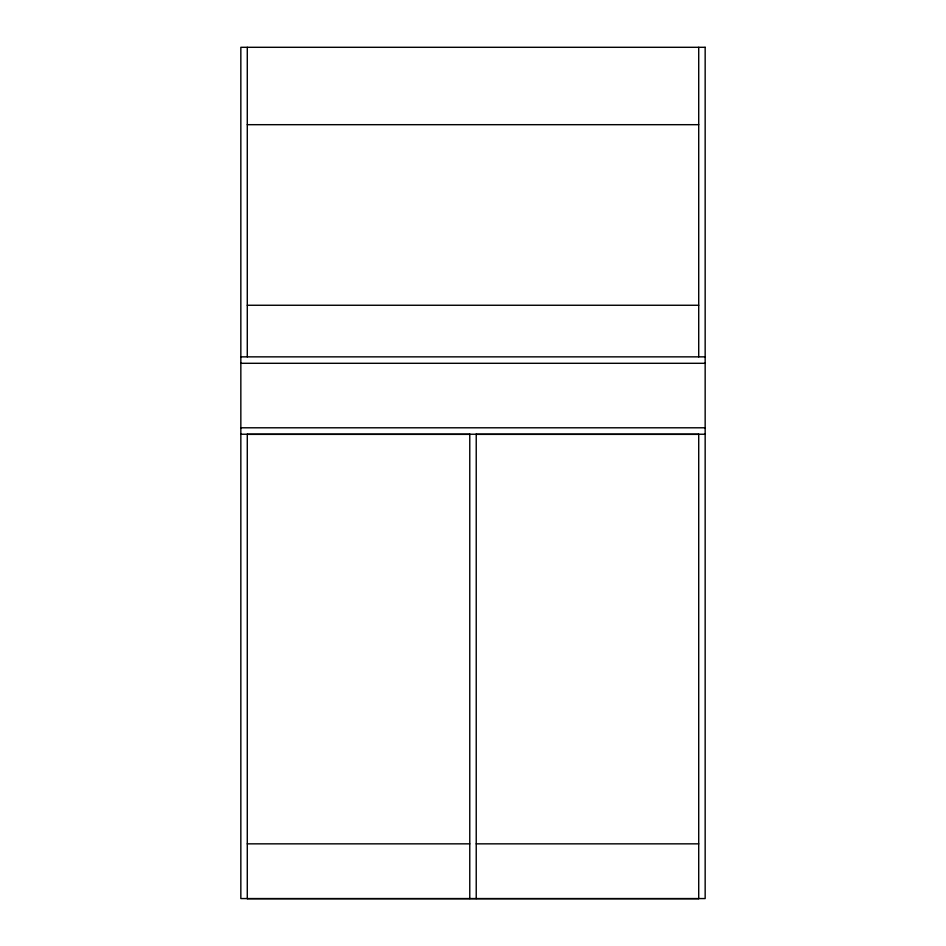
<?xml version="1.0" encoding="UTF-8"?>
<svg xmlns="http://www.w3.org/2000/svg" width="946" height="946" viewBox="0 0 946 946"><rect width="100%" height="100%" fill="white"/><g stroke="black" fill="none" stroke-linecap="round" stroke-linejoin="round"><path stroke-width="1.42" d="M247.284 124.683L698.716 124.683M247.284 305.262L698.716 305.262M240.84 356.855L705.16 356.855M240.84 363.299L705.16 363.299M240.84 427.793L705.16 427.793M240.84 434.238L705.16 434.238M247.284 434.368L470.044 434.368M475.944 434.368L698.704 434.368M247.284 843.844L469.772 843.844M476.228 843.844L698.716 843.844M247.284 898.7L698.704 898.7M698.716 47.3L698.716 356.855M698.716 434.238L698.716 898.57M476.228 434.238L476.228 898.57M469.772 434.238L469.772 898.57M247.284 47.3L247.284 356.855M247.284 434.238L247.284 898.57M705.16 47.3L240.84 47.3L240.84 898.57L705.16 898.57L705.16 47.3"/></g></svg>
